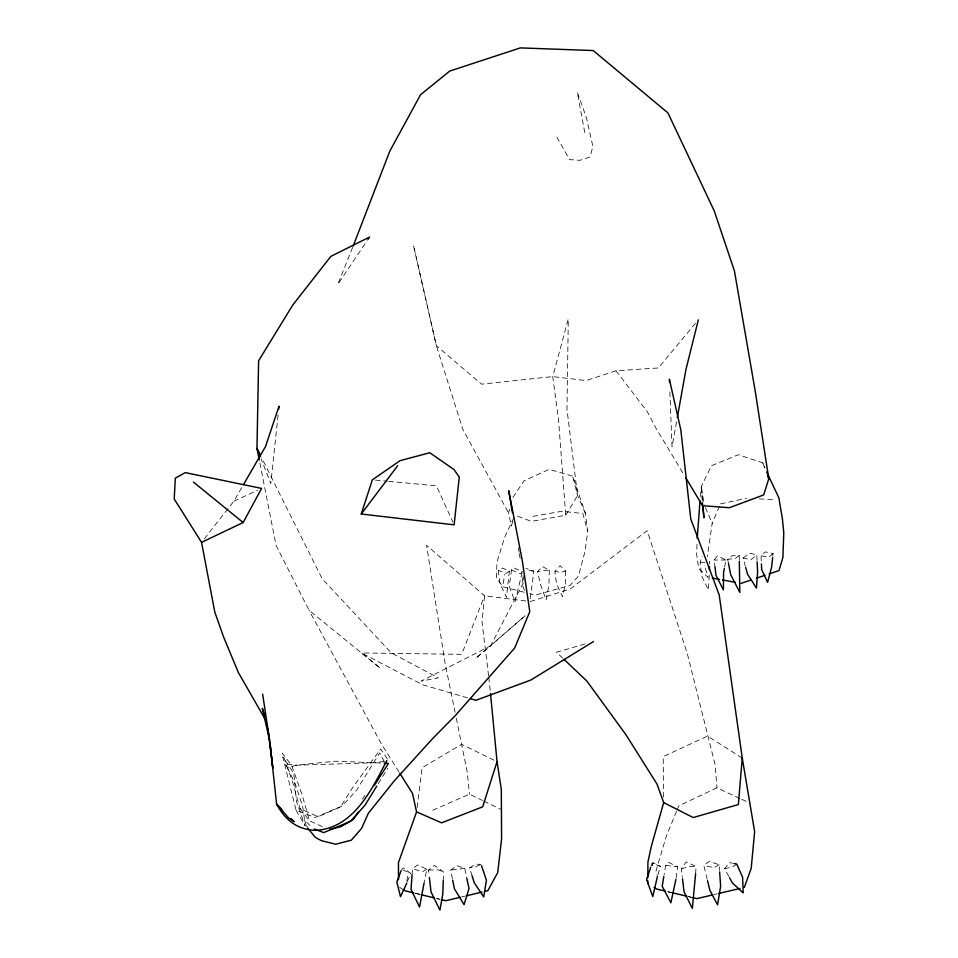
<?xml version="1.0" encoding="UTF-8"?>
<svg xmlns="http://www.w3.org/2000/svg" width="958" height="958" viewBox="0 0 958 958"><rect width="100%" height="100%" fill="white"/><g stroke="black" fill="none" stroke-linecap="round" stroke-linejoin="round"><path stroke-width="0.72" stroke-dasharray="4.79 3.59" d="M709.447 563.987L709.471 561.172M565.603 570.908L565.424 584.057L562.478 596.762L556.514 583.59L554.933 571.375L560.107 565.723L565.603 570.908L560.981 572.429L554.933 571.375M549.329 570.118L548.934 585.122L546.06 599.912L540.216 583.518L537.546 571.507L542.444 566.609L549.329 570.118L537.546 571.507M697.005 544.312L696.658 554.49L698.729 568.489L708.07 577.339L705.387 568.357L705.878 565.448M443.255 880.773L443.578 871.9L434.381 865.421L428.501 870.08L429.184 875.911M709.255 575.279L708.429 589.972L701.507 575.507L700.154 562.19L702.238 556.311M695.616 873.66L696.071 866.511L686.191 861.877L681.306 868.81L682.335 877.432M412.072 874.762L412.479 868.906L417.604 864.918L426.825 869.217L424.035 883.228M700.406 496.579L701.316 486.484L711.495 465.672L738.379 454.739L762.796 462.846L764.987 468.043M530.265 598.606L533.81 571.16L525.99 568.405M278.095 414.91L270.791 483.586L261.235 459.253M772.795 556.191L773.07 553.496L765.346 551.892L761.071 555.676L761.37 562.609M524.158 592.224L503.058 586.799L504.411 574.357M417.137 807.474L422.107 767.693L461.624 744.354L494.424 760.389M509.357 571.1L506.471 597.289L499.825 583.099L498.268 570.393L502.687 568.118L509.357 571.1L506.195 573.375L498.268 570.393M719.398 506.471L712.189 523.319L707.327 556.73M512.913 497.453L523.93 480.892L549.185 469.336L572.728 476.186L585.386 513.272L587.697 531.63L584.979 551.557L578.524 575.95L570.034 585.398L535.414 595.122L529.786 593.673M511.512 569.962L520.661 573.782L522.385 571.495L513.308 567.675L511.512 569.962L509.237 586.212L515.045 601.672L522.074 572.836M676.109 877.935L677.725 866.81L668.648 862.428L665.642 865.421L664.05 875.169M406.827 881.12L408.252 872.798M676.528 421.915L672.049 446.823L669.834 391.008M724.631 567.076L725.96 560.023L717.41 555.82L714.165 560.059L714.991 567.004M512.698 521.859L511.297 526.038L508.59 512.937L510.171 507.309M657.906 874.81L660.481 866.403L652.099 863.086L651.177 865.828M407.366 881.671L410.647 873.397L403.689 867.852L401.606 869.361M652.206 865.397L653.236 862.835L660.481 866.403M352.64 247.368L337.803 284.322L367.106 240.697M676.552 811.294L666.373 836.011L656.062 870.582L656.182 874.834M677.114 809.917L678.815 805.798L716.943 787.847L740.51 798.732M652.063 865.553L653.236 862.835L652.099 863.086M513.955 517.595L504.674 537.187L496.998 562.023L496.376 577.77L503.058 586.799M523.331 582.895L490.652 645.788L475.731 658.362L525.283 615.599L490.652 645.788L421.292 681.066L438.273 677.857L391.331 652.937L322.104 578.656L261.63 457.732M204.317 538.815L233.824 501.214L242.673 485.946M565.735 515.236L577.554 495.466L566.98 409.126L568.298 318.882L552.73 376.59L558.502 419.496L565.735 515.236L531.427 521.368L515.308 515.416M378.326 783.584L387.75 768.304M362.375 798.984L364.974 795.368M728.846 876.462L724.595 868.631L729.589 862.619L732.463 863.206M695.472 323.325L658.314 367.968L616.018 370.77L586.176 380.566L552.73 376.59L481.599 384.17L436.369 345.73L413.533 245.619L436.369 345.73L462.834 429.412L508.59 512.937M773.07 553.496L768.615 557.388L761.071 555.676M757.048 560.466L756.76 554.91L750.749 559.819L743.109 558.023L745.336 566.13M728.499 563.472L727.697 559.328L732.247 555.724L739.217 555.58L739.313 559.771M743.109 558.023L749.527 553.089L756.76 554.91M707.172 879.264L703.831 865.493L709.243 861.398L719.123 864.751L719.518 870.475M739.217 555.58L735.289 558.406L727.697 559.328M452.404 878.725L450.667 870.104L456.918 865.661L464.726 868.415L466.869 878.486M736.786 864.092L732.175 867.206L724.595 868.631M472.138 875.947L469.624 867.84L475.647 864.188L481.084 864.356M426.825 869.217L422.885 871.529L412.479 868.906M719.123 864.751L714.021 867.709L703.831 865.493M479.934 864.882L475.36 867.014L469.624 867.84M233.824 501.214L257.654 490.245M432.717 810.276L469.468 794.17L482.401 800.433M530.301 601.54L570.214 589.026L647.177 530.696L687.173 653.069L715.195 765.035L716.943 787.847M584.979 643.992L556.49 652.23L563.005 658.409M681.306 868.81L690.083 866.499L696.071 866.511M383.966 761.155L376.829 762.7L296.74 765.191L284.766 763.742L287.292 767.526L296.74 765.191L335.216 761.191L382.625 763.083M461.768 896.904L464.666 896.209M714.153 894.556L717.027 893.874M720.512 503.884L746.474 498.328M532.899 516.362L561.723 511.309L582.847 513.476L587.697 531.63M464.726 868.415L450.667 870.104M428.501 870.08L437.89 869.852L443.578 871.9M725.96 560.023L714.165 560.059M259.834 462.906L276.084 545.449L309.063 610.318L380.566 668.421L361.453 652.961L461.684 654.326L484.568 595.816L426.585 545.306L445.29 664.361L455.098 712.357M533.81 571.16L525.858 569.95M759.299 498.914L773.561 499.573M665.642 865.421L677.725 866.81M375.344 480.102L387.26 481.215M388.744 481.359L436.405 485.85L452.906 522.146M700.154 562.19L705.459 562.753M525.882 600.989L484.568 595.816L482.018 621.97L488.604 675.845M668.097 891.754L672.42 892.784M688.287 896.556L691.161 897.251M667.786 891.682L671.989 892.688M688.838 896.7L691.64 897.371M415.329 893.299L419.688 894.353M437.111 898.592L440.021 899.299M415.125 893.251L420.813 894.64M436.465 898.46L439.315 899.155M467.54 697.843L422.741 684.79L361.453 652.961M307.566 826.455L304.872 825.437L296.477 801.499L293.735 773.154L282.778 756.952L296.094 810.336L315.038 817.473L342.174 806.025L356.699 789.967L379.751 752.892L384.421 761.885M402.815 869.828L410.647 873.397M322.367 826.622L309.482 820.778L301.782 793.727L291.675 765.526L282.287 753.108L292.37 781.405L300.046 808.588L318.2 816.767L340.593 806.84L352.532 787.763L380.673 748.976L389.307 761.646M741.815 799.343L749.671 802.972M483.694 801.068L500.531 809.223M399.666 887.383L401.869 888.761M742.258 758.077L707.555 736.079L663.223 756.58L663.631 798.134M287.292 767.526L295.339 784.051L302.644 806.373L304.608 820.359L312.092 827.365M300.046 808.588L309.482 820.778M616.018 370.77L647.464 411.94L655.787 427.879L683.389 473.815M399.067 772.04L380.889 743.061L309.063 610.318M296.094 810.336L304.872 825.437M556.861 137.102L569.591 159.615L579.818 160.309L589.96 157.04L592.894 146.502L586.428 117.666L577.267 92.076L584.931 133.449M585.386 513.272L577.554 495.466L572.728 476.186M705.387 507.596L712.189 523.319M524.493 590.535L522.397 585.099L522.23 576.285M762.796 462.846L765.286 469.48M304.608 820.359L306.321 825.616M456.283 718.177L467.276 772.256L469.468 794.17M518.35 547.856L519.092 552.251M519.332 553.724L520.326 559.592M523.032 575.71L523.775 580.117M702.274 501.274L701.316 486.484L704.262 504.986M488.784 677.294L490.352 692.011M701.316 486.484L702.442 499.872"/><path stroke-width="1.44" d="M647.752 883.48L647.776 880.618M647.8 877.756L647.931 861.996L651.368 846.165L663.678 802.588L657.008 784.075L625.825 734.546L586.883 681.078L564.094 659.439M709.387 569.603L709.411 566.789M697.196 538.504L700.011 500.914M443.255 880.773L442.788 894.089L439.938 910.1L431.04 891.946L429.352 877.36M695.616 873.66L692.335 908.388L684.048 891.826L682.503 878.881M412.072 874.762L411.018 889.383L419.544 907.022L424.035 883.228M669.486 382.194L669.379 379.248L680.803 429.759L690.778 519.02L719.207 594.966L742.258 758.077L738.355 804.54L693.209 817.557L663.678 802.588M278.718 409.066L279.029 406.144L265.546 446.5L243.416 484.676M772.651 557.532L771.657 566.956L767.597 582.38L761.658 569.531L761.43 563.987M675.917 879.324L670.887 902.771L662.217 886.306L663.81 876.558M677.318 417.52L686.024 369.189L698.322 319.888M724.356 568.477L723.553 572.704L723.398 589.936L715.985 575.339L714.991 567.004M657.475 876.211L652.781 896.568L646.578 879.528L650.721 867.194M353.191 246.002L389.786 151.172L420.538 94.734L449.733 71.072L520.35 47.9L593.206 50.546L667.918 112.9L714.249 210.928L734.403 270.827L755.239 391.247L768.771 478.761L763.706 494.927L729.349 507.716L702.561 505.716L685.688 477.635M490.496 693.496L497.046 761.67L482.676 806.828L441.602 822.838L416.586 811.893L412.503 793.452L399.857 773.298M361.238 514.015L372.363 479.814L400.121 460.642L429.795 452.739L453.996 469.552L459.277 477.084L454.128 524.84L361.238 514.015L397.594 465.816M744.294 887.443L751.192 868.367L754.641 831.652L742.258 758.077M416.586 811.893L398.444 862.619L398.528 879.612M401.127 870.63L396.851 882.019L400.492 896.688L406.815 883.048M201.551 542.348L243.14 522.529L261.63 488.412L185.217 472.629L175.326 478.162L174.224 499.022L201.551 542.348L214.796 612.066L223.561 636.902L238.362 672.54L265.869 720.488M386.816 760.532C371.596 789.823 353.969 827.425 316.487 830.37C297.303 830.011 285.268 820.084 276.611 804.145L269.976 742.953M374.219 785.644L388.421 763.454L384.074 763.167M376.757 786.135L364.986 805.247L350.628 821.257L323.708 832.61L314.296 829.017M358.28 812.097L353.454 819.294L340.653 826.766L329.588 829.412M367.92 239.488L369.549 237.069L330.845 256.373L292.717 305.087L258.612 360.783L256.983 448.428L259.259 460.02M593.529 641.525L530.78 680.084L475.946 700.286L470.342 698.657M741.025 583.374L750.88 580.057M756.497 578.153L764.939 575.315M769.166 573.89L779.01 570.573L782.902 557.436L783.776 532.852L782.387 518.649L778.854 497.789L766.628 471.947M460.319 897.251L445.829 900.712L441.47 899.646M466.115 895.862L482.054 892.054M484.952 891.359L487.85 890.665L497.717 872.594L501.585 839.004L501.321 789.44L497.046 761.67M712.716 894.892L696.933 898.628L692.61 897.598M718.464 893.539L739.983 888.449M712.369 578.129L719.53 579.434M722.404 579.961L735.301 582.32M733.9 863.505L736.786 864.092L742.618 877.324L743.192 892.856L732.391 882.977L729.553 877.768M665.211 891.072L656.553 889L654.039 887.431M672.42 892.784L686.838 896.221M413.88 892.94L405.162 890.82L402.971 889.443M421.137 894.7L434.214 897.885M193.42 482.078L243.14 522.529M281.772 809.306L276.611 804.145L288.526 817.845L294.142 821.725L291.052 818.623M307.614 827.987L315.445 837.46L321.577 840.729L335.695 844.237L351.346 840.178L361.513 828.478L368.375 813.258L394.373 780.758L432.537 738.69L455.577 715.291L514.686 648.003L529.786 611.707L522.326 560.849L508.734 490.676L512.434 512.674M260.301 455.074L256.983 448.428L260.169 456.547M767.777 476.114L768.771 478.761M265.067 716.356L262.324 708.309L269.845 741.528M481.527 865.673L486.436 880.234L483.682 896.939L474.234 882.701L472.138 875.947M745.707 567.483L747.563 574.249L756.461 588.08L757.622 571.603L757.119 561.855M707.507 880.641L709.854 890.281L717.59 904.843L720.632 886.222L719.626 871.912M466.869 878.486L469.013 888.545L464.079 904.615L454.415 888.796L452.691 880.174M728.499 563.472L730.643 574.513L739.815 592.415L739.337 561.16M262.648 694.239L269.629 740.127M267.941 729.002L272.826 768.184L270 743.001M702.933 505.824L703.938 517.727L702.37 502.758"/></g></svg>
